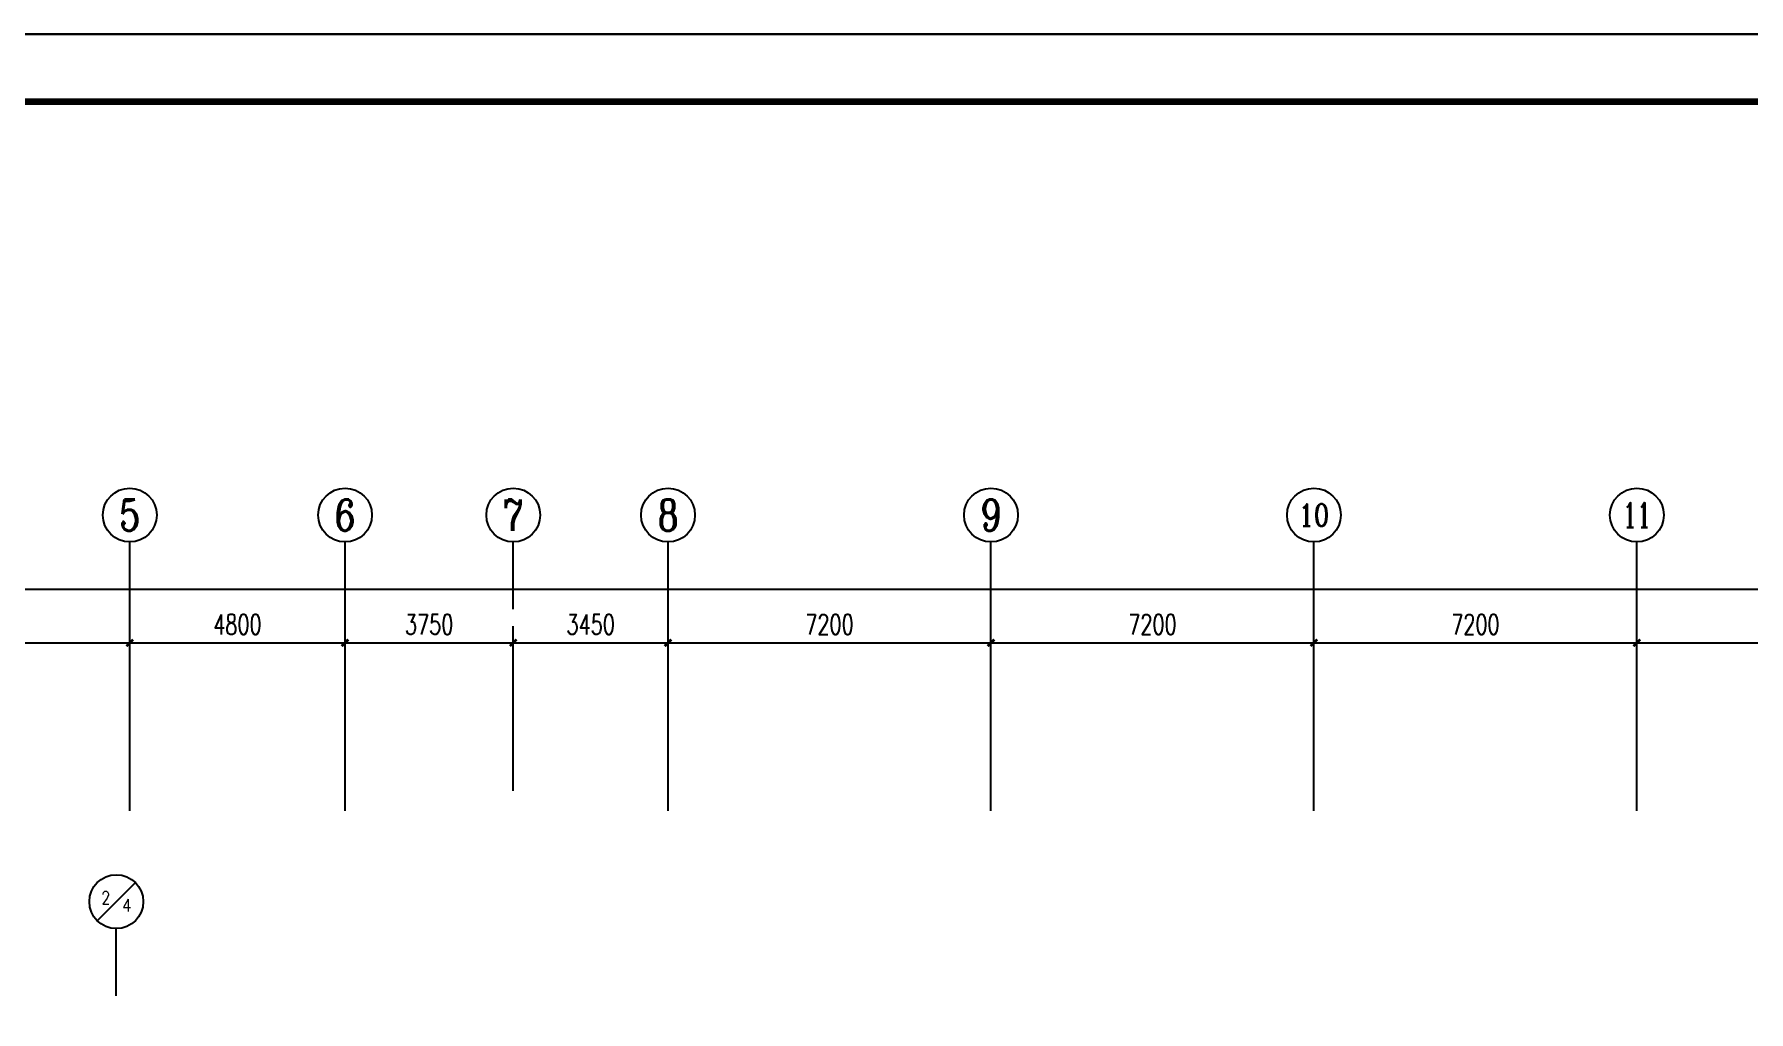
# Model space of a CAD drawing. Extents: x 1398449 to 2142961, y 256969 to 1032940.
# Drawn here: x 1548363 to 1586584, y 461559 to 483357 of the extents above; entities that cross this region are included whole.
import ezdxf
from ezdxf.enums import TextEntityAlignment as Align

# ---------------------------------------------------------------- set-up
doc = ezdxf.new("R2010")
doc.units = 0
doc.header["$LTSCALE"] = 1500
doc.header["$PDSIZE"] = 50
for name, color, linetype in [('1-建筑底图', 8, 'Continuous'), ('AXIS_TEXT', 7, 'Continuous'), ('BTTK', 7, 'Continuous'), ('PUB_TITLE', 4, 'Continuous'), ('党校-主楼（一期）参照$0$PUB_TITLE', 7, 'Continuous')]:
    doc.layers.add(name, color=color, linetype=linetype)
doc.layers.add('yichutu', color=7, linetype='Continuous', true_color=0xffffff, plot=False)
doc.styles.add('_TCH_AXIS', font='COMPLEX', dxfattribs={"bigfont": 'GBCBIG'})
doc.styles.add('_TCH_DIM_T3', font='SIMPLEX', dxfattribs={"width": 0.705882, "bigfont": 'GBCBIG'})
doc.styles.add('COMPLEX', font='COMPLEX')
doc.styles.add('HZ(TK)', font='geniso.shx', dxfattribs={"width": 0.9, "bigfont": 'hztxt.shx'})
doc.styles.get("Standard").update_dxf_attribs({"font": 'gbeitc.shx', "bigfont": 'gbcbig.shx'})
doc.linetypes.add('JIEDI', pattern='A,1.25,-0.25,0.25,-0.25,0.625,["/",Standard,S=0.6,R=0,X=0,Y=-0.3],0.625,-0.25,0.25,-0.25', length=4)
doc.dimstyles.new('_TCH_ARCH&&150', dxfattribs={"dimtxt": 446.25, "dimasz": 150, "dimexe": 375, "dimexo": 450, "dimgap": 189.375, "dimtad": 1, "dimdec": 0, "dimzin": 0, "dimdsep": 46, "dimtxsty": '_TCH_DIM_T3', "dimblk": 'ARCHTICK', "dimcen": 0.09, "dimclrt": 7, "dimazin": 2, "dimtfac": 1, "dimtdec": 0, "dimtix": 1, "dimtmove": 2, "dimatfit": 3, "dimfxl": 1, "dimtolj": 1, "dimtzin": 0, "dimarcsym": 0})

# ---------------------------------------------------------------- blocks, each defined once
blk = doc.blocks.new('_AXISO')
blk.add_circle((0, 0), 0.5)
at = {"layer": 'AXIS_TEXT', "style": 'COMPLEX', "width": 1.041667}
blk.add_attdef('A', text='', height=0.56, dxfattribs=at).set_placement((-0.25, -0.28), (0.25, -0.28), align=Align.FIT)
blk = doc.blocks.new('_ArchTick')
at = {"color": 0, "linetype": 'ByBlock', "const_width": 0.4}
blk.add_lwpolyline([(-0.5, -0.5), (0.5, 0.5)], dxfattribs=at)
blk = doc.blocks.new('*D453')
at = {"layer": '1-建筑底图', "color": 0, "lineweight": -2, "transparency": 16777216}
for p, q in [((25200, 43881), (25200, 47556)), ((33400, 43881), (33400, 47556)), ((25200, 47181), (33400, 47181))]:
    blk.add_line(p, q, dxfattribs=at)
at = {"layer": 'Defpoints', "color": 0}
for p in [(33400, 47181), (25200, 43431), (33400, 43431)]:
    blk.add_point(p, dxfattribs=at)
at = {"layer": '1-建筑底图', "color": 0, "lineweight": -2, "transparency": 16777216, "xscale": 150, "yscale": 150, "zscale": 150, "rotation": 180}
blk.add_blockref('_ArchTick', (25200, 47181), dxfattribs=at)
at = {"layer": '1-建筑底图', "color": 0, "lineweight": -2, "transparency": 16777216, "xscale": 150, "yscale": 150, "zscale": 150}
blk.add_blockref('_ArchTick', (33400, 47181), dxfattribs=at)
at = {"layer": '1-建筑底图', "color": 7, "transparency": 16777216, "insert": (29300, 47593), "char_height": 446.2, "attachment_point": 5, "style": '_TCH_DIM_T3'}
blk.add_mtext('\\A1;8200', dxfattribs=at)
blk = doc.blocks.new('*D454')
at = {"layer": '1-建筑底图', "color": 0, "lineweight": -2, "transparency": 16777216}
for p, q in [((33400, 43881), (33400, 47556)), ((38200, 43881), (38200, 47556)), ((33400, 47181), (38200, 47181))]:
    blk.add_line(p, q, dxfattribs=at)
at = {"layer": 'Defpoints', "color": 0}
for p in [(38200, 47181), (33400, 43431), (38200, 43431)]:
    blk.add_point(p, dxfattribs=at)
at = {"layer": '1-建筑底图', "color": 0, "lineweight": -2, "transparency": 16777216, "xscale": 150, "yscale": 150, "zscale": 150, "rotation": 180}
blk.add_blockref('_ArchTick', (33400, 47181), dxfattribs=at)
at = {"layer": '1-建筑底图', "color": 0, "lineweight": -2, "transparency": 16777216, "xscale": 150, "yscale": 150, "zscale": 150}
blk.add_blockref('_ArchTick', (38200, 47181), dxfattribs=at)
at = {"layer": '1-建筑底图', "color": 7, "transparency": 16777216, "insert": (35800, 47593), "char_height": 446.2, "attachment_point": 5, "style": '_TCH_DIM_T3'}
blk.add_mtext('\\A1;4800', dxfattribs=at)
blk = doc.blocks.new('*D455')
at = {"layer": '1-建筑底图', "color": 0, "lineweight": -2, "transparency": 16777216}
for p, q in [((38200, 43881), (38200, 47556)), ((41950, 43881), (41950, 47556)), ((38200, 47181), (41950, 47181))]:
    blk.add_line(p, q, dxfattribs=at)
at = {"layer": 'Defpoints', "color": 0}
for p in [(41950, 47181), (38200, 43431), (41950, 43431)]:
    blk.add_point(p, dxfattribs=at)
at = {"layer": '1-建筑底图', "color": 0, "lineweight": -2, "transparency": 16777216, "xscale": 150, "yscale": 150, "zscale": 150, "rotation": 180}
blk.add_blockref('_ArchTick', (38200, 47181), dxfattribs=at)
at = {"layer": '1-建筑底图', "color": 0, "lineweight": -2, "transparency": 16777216, "xscale": 150, "yscale": 150, "zscale": 150}
blk.add_blockref('_ArchTick', (41950, 47181), dxfattribs=at)
at = {"layer": '1-建筑底图', "color": 7, "transparency": 16777216, "insert": (40075, 47593), "char_height": 446.2, "attachment_point": 5, "style": '_TCH_DIM_T3'}
blk.add_mtext('\\A1;3750', dxfattribs=at)
blk = doc.blocks.new('*D456')
at = {"layer": '1-建筑底图', "color": 0, "lineweight": -2, "transparency": 16777216}
for p, q in [((41950, 43881), (41950, 47556)), ((45400, 43881), (45400, 47556)), ((41950, 47181), (45400, 47181))]:
    blk.add_line(p, q, dxfattribs=at)
at = {"layer": 'Defpoints', "color": 0}
for p in [(45400, 47181), (41950, 43431), (45400, 43431)]:
    blk.add_point(p, dxfattribs=at)
at = {"layer": '1-建筑底图', "color": 0, "lineweight": -2, "transparency": 16777216, "xscale": 150, "yscale": 150, "zscale": 150, "rotation": 180}
blk.add_blockref('_ArchTick', (41950, 47181), dxfattribs=at)
at = {"layer": '1-建筑底图', "color": 0, "lineweight": -2, "transparency": 16777216, "xscale": 150, "yscale": 150, "zscale": 150}
blk.add_blockref('_ArchTick', (45400, 47181), dxfattribs=at)
at = {"layer": '1-建筑底图', "color": 7, "transparency": 16777216, "insert": (43675, 47593), "char_height": 446.2, "attachment_point": 5, "style": '_TCH_DIM_T3'}
blk.add_mtext('\\A1;3450', dxfattribs=at)
blk = doc.blocks.new('*D457')
at = {"layer": '1-建筑底图', "color": 0, "lineweight": -2, "transparency": 16777216}
for p, q in [((45400, 43881), (45400, 47556)), ((52600, 43881), (52600, 47556)), ((45400, 47181), (52600, 47181))]:
    blk.add_line(p, q, dxfattribs=at)
at = {"layer": 'Defpoints', "color": 0}
for p in [(52600, 47181), (45400, 43431), (52600, 43431)]:
    blk.add_point(p, dxfattribs=at)
at = {"layer": '1-建筑底图', "color": 0, "lineweight": -2, "transparency": 16777216, "xscale": 150, "yscale": 150, "zscale": 150, "rotation": 180}
blk.add_blockref('_ArchTick', (45400, 47181), dxfattribs=at)
at = {"layer": '1-建筑底图', "color": 0, "lineweight": -2, "transparency": 16777216, "xscale": 150, "yscale": 150, "zscale": 150}
blk.add_blockref('_ArchTick', (52600, 47181), dxfattribs=at)
at = {"layer": '1-建筑底图', "color": 7, "transparency": 16777216, "insert": (49000, 47593), "char_height": 446.2, "attachment_point": 5, "style": '_TCH_DIM_T3'}
blk.add_mtext('\\A1;7200', dxfattribs=at)
blk = doc.blocks.new('*D458')
at = {"layer": '1-建筑底图', "color": 0, "lineweight": -2, "transparency": 16777216}
for p, q in [((52600, 43881), (52600, 47556)), ((59800, 43881), (59800, 47556)), ((52600, 47181), (59800, 47181))]:
    blk.add_line(p, q, dxfattribs=at)
at = {"layer": 'Defpoints', "color": 0}
for p in [(59800, 47181), (52600, 43431), (59800, 43431)]:
    blk.add_point(p, dxfattribs=at)
at = {"layer": '1-建筑底图', "color": 0, "lineweight": -2, "transparency": 16777216, "xscale": 150, "yscale": 150, "zscale": 150, "rotation": 180}
blk.add_blockref('_ArchTick', (52600, 47181), dxfattribs=at)
at = {"layer": '1-建筑底图', "color": 0, "lineweight": -2, "transparency": 16777216, "xscale": 150, "yscale": 150, "zscale": 150}
blk.add_blockref('_ArchTick', (59800, 47181), dxfattribs=at)
at = {"layer": '1-建筑底图', "color": 7, "transparency": 16777216, "insert": (56200, 47593), "char_height": 446.2, "attachment_point": 5, "style": '_TCH_DIM_T3'}
blk.add_mtext('\\A1;7200', dxfattribs=at)
blk = doc.blocks.new('*D459')
at = {"layer": '1-建筑底图', "color": 0, "lineweight": -2, "transparency": 16777216}
for p, q in [((59800, 43881), (59800, 47556)), ((67000, 43881), (67000, 47556)), ((59800, 47181), (67000, 47181))]:
    blk.add_line(p, q, dxfattribs=at)
at = {"layer": 'Defpoints', "color": 0}
for p in [(67000, 47181), (59800, 43431), (67000, 43431)]:
    blk.add_point(p, dxfattribs=at)
at = {"layer": '1-建筑底图', "color": 0, "lineweight": -2, "transparency": 16777216, "xscale": 150, "yscale": 150, "zscale": 150, "rotation": 180}
blk.add_blockref('_ArchTick', (59800, 47181), dxfattribs=at)
at = {"layer": '1-建筑底图', "color": 0, "lineweight": -2, "transparency": 16777216, "xscale": 150, "yscale": 150, "zscale": 150}
blk.add_blockref('_ArchTick', (67000, 47181), dxfattribs=at)
at = {"layer": '1-建筑底图', "color": 7, "transparency": 16777216, "insert": (63400, 47593), "char_height": 446.2, "attachment_point": 5, "style": '_TCH_DIM_T3'}
blk.add_mtext('\\A1;7200', dxfattribs=at)
blk = doc.blocks.new('*D460')
at = {"layer": '1-建筑底图', "color": 0, "lineweight": -2, "transparency": 16777216}
for p, q in [((67000, 43881), (67000, 47556)), ((76000, 43881), (76000, 47556)), ((67000, 47181), (76000, 47181))]:
    blk.add_line(p, q, dxfattribs=at)
at = {"layer": 'Defpoints', "color": 0}
for p in [(76000, 47181), (67000, 43431), (76000, 43431)]:
    blk.add_point(p, dxfattribs=at)
at = {"layer": '1-建筑底图', "color": 0, "lineweight": -2, "transparency": 16777216, "xscale": 150, "yscale": 150, "zscale": 150, "rotation": 180}
blk.add_blockref('_ArchTick', (67000, 47181), dxfattribs=at)
at = {"layer": '1-建筑底图', "color": 0, "lineweight": -2, "transparency": 16777216, "xscale": 150, "yscale": 150, "zscale": 150}
blk.add_blockref('_ArchTick', (76000, 47181), dxfattribs=at)
at = {"layer": '1-建筑底图', "color": 7, "transparency": 16777216, "insert": (71500, 47593), "char_height": 446.2, "attachment_point": 5, "style": '_TCH_DIM_T3'}
blk.add_mtext('\\A1;9000', dxfattribs=at)
blk = doc.blocks.new('*D472')
at = {"layer": '1-建筑底图', "color": 0, "lineweight": -2, "transparency": 16777216}
for p, q in [((1900, 43881), (1900, 48756)), ((141100, 43881), (141100, 48756)), ((1900, 48381), (141100, 48381))]:
    blk.add_line(p, q, dxfattribs=at)
at = {"layer": 'Defpoints', "color": 0}
for p in [(141100, 48381), (1900, 43431), (141100, 43431)]:
    blk.add_point(p, dxfattribs=at)
at = {"layer": '1-建筑底图', "color": 0, "lineweight": -2, "transparency": 16777216, "xscale": 150, "yscale": 150, "zscale": 150, "rotation": 180}
blk.add_blockref('_ArchTick', (1900, 48381), dxfattribs=at)
at = {"layer": '1-建筑底图', "color": 0, "lineweight": -2, "transparency": 16777216, "xscale": 150, "yscale": 150, "zscale": 150}
blk.add_blockref('_ArchTick', (141100, 48381), dxfattribs=at)
at = {"layer": '1-建筑底图', "color": 7, "transparency": 16777216, "insert": (71500, 48793), "char_height": 446.2, "attachment_point": 5, "style": '_TCH_DIM_T3'}
blk.add_mtext('\\A1;139200', dxfattribs=at)
blk = doc.blocks.new('vhtemplate_2020年新竖式图框_A1_1_2', base_point=(-420.5, 0))
at = {"layer": 'PUB_TITLE', "color": 7}
blk.add_lwpolyline([(-420.5, 594), (841, 594), (841, 0), (-420.5, 0)], close=True, dxfattribs=at)
at = {"layer": 'PUB_TITLE', "const_width": 1}
blk.add_lwpolyline([(-395.5, 10), (831, 10), (831, 584), (-395.5, 584)], close=True, dxfattribs=at)
at = {"layer": 'BTTK', "color": 4, "style": 'HZ(TK)', "width": 0.9}
for tag, p in [('合作单位', (796, 511.5)), ('建设单位', (796, 209.5)), ('工程名称', (796, 176.5)), ('子项名称', (806, 160)), ('图纸名称', (796, 141))]:
    blk.add_attdef(tag, text='', height=3.5, dxfattribs=at).set_placement(p, align=Align.MIDDLE_CENTER)
for tag, p in [('注册证书号', (808.5, 309.01)), ('注册印章号', (808.5, 301.01)), ('设计号', (806, 193)), ('图别', (789.75, 34)), ('图号', (822.25, 34)), ('版本号', (789.75, 26)), ('日期', (822.25, 26))]:
    blk.add_attdef(tag, text='', height=3.5, dxfattribs=at).set_placement(p, align=Align.MIDDLE)
blk = doc.blocks.new('yct-1261-594-189225-89100-150-1004.0')
at = {"layer": 'yichutu', "color": 7, "true_color": 0xffffff}
blk.add_lwpolyline([(0, 0), (0, 89100), (189225, 89100), (189225, 0)], close=True, dxfattribs=at)
blk = doc.blocks.new('1-四层建筑底图')
at = {"layer": '1-建筑底图'}
for p, q in [((33400, 43430.7), (33400, 49430.7)), ((38200, 43430.7), (38200, 49430.7)), ((41950, 47930.7), (41950, 49430.7)), ((45400, 43430.7), (45400, 49430.7)), ((52600, 43430.7), (52600, 49430.7)), ((59800, 43430.7), (59800, 49430.7)), ((67000, 43430.7), (67000, 49430.7)), ((32675.7, 40984.7), (33524.3, 41833.3)), ((33100, 39309), (33100, 40809))]:
    blk.add_line(p, q, dxfattribs=at)
blk.add_circle((33100, 41409), 600, dxfattribs=at)
ref = blk.add_blockref('_AXISO', (33400, 50030.7), dxfattribs=dict(at, xscale=1200, yscale=1200, zscale=1200))
ref.add_attrib('A', '5', dxfattribs={"layer": 'AXIS_TEXT', "height": 698.9, "style": '_TCH_AXIS'}).set_placement((33167, 49681.2), (33633, 49681.2), align=Align.FIT)
ref = blk.add_blockref('_AXISO', (38200, 50030.7), dxfattribs=dict(at, xscale=1200, yscale=1200, zscale=1200))
ref.add_attrib('A', '6', dxfattribs={"layer": 'AXIS_TEXT', "height": 698.9, "style": '_TCH_AXIS'}).set_placement((37967, 49681.2), (38433, 49681.2), align=Align.FIT)
ref = blk.add_blockref('_AXISO', (41950, 50030.7), dxfattribs=dict(at, xscale=1200, yscale=1200, zscale=1200))
ref.add_attrib('A', '7', dxfattribs={"layer": 'AXIS_TEXT', "height": 698.9, "style": '_TCH_AXIS'}).set_placement((41717, 49681.2), (42183, 49681.2), align=Align.FIT)
ref = blk.add_blockref('_AXISO', (45400, 50030.7), dxfattribs=dict(at, xscale=1200, yscale=1200, zscale=1200))
ref.add_attrib('A', '8', dxfattribs={"layer": 'AXIS_TEXT', "height": 698.9, "style": '_TCH_AXIS'}).set_placement((45167, 49681.2), (45633, 49681.2), align=Align.FIT)
ref = blk.add_blockref('_AXISO', (52600, 50030.7), dxfattribs=dict(at, xscale=1200, yscale=1200, zscale=1200))
ref.add_attrib('A', '9', dxfattribs={"layer": 'AXIS_TEXT', "height": 698.9, "style": '_TCH_AXIS'}).set_placement((52367, 49681.2), (52833, 49681.2), align=Align.FIT)
ref = blk.add_blockref('_AXISO', (59800, 50030.7), dxfattribs=dict(at, xscale=1200, yscale=1200, zscale=1200))
ref.add_attrib('A', '10', dxfattribs={"layer": 'AXIS_TEXT', "height": 492.67, "style": '_TCH_AXIS'}).set_placement((59459.8, 49784.3), (60140.2, 49784.3), align=Align.FIT)
ref = blk.add_blockref('_AXISO', (67000, 50030.7), dxfattribs=dict(at, xscale=1200, yscale=1200, zscale=1200))
ref.add_attrib('A', '11', dxfattribs={"layer": 'AXIS_TEXT', "height": 553.14, "style": '_TCH_AXIS'}).set_placement((66683.9, 49754.1), (67316.1, 49754.1), align=Align.FIT)
at = {"layer": '1-建筑底图', "color": 7, "style": '_TCH_AXIS'}
for s, height, p, p2 in [('2', 287.7, (32769.3, 41351.5), (32961.1, 41351.5)), ('4', 273.4, (33232, 41190.3), (33440.3, 41190.3))]:
    blk.add_text(s, height=height, dxfattribs=at).set_placement(p, p2, align=Align.FIT)
at = {"layer": '1-建筑底图'}
for p1, p2, distance, picture, middle in [((1900, 43430.7), (141100, 43430.7), 4950, '*D472', (71500, 48793.2)), ((25200, 43430.7), (33400, 43430.7), 3750, '*D453', (29300, 47593.2)), ((33400, 43430.7), (38200, 43430.7), 3750, '*D454', (35800, 47593.2)), ((38200, 43430.7), (41950, 43430.7), 3750, '*D455', (40075, 47593.2)), ((41950, 43430.7), (45400, 43430.7), 3750, '*D456', (43675, 47593.2)), ((45400, 43430.7), (52600, 43430.7), 3750, '*D457', (49000, 47593.2)), ((52600, 43430.7), (59800, 43430.7), 3750, '*D458', (56200, 47593.2)), ((59800, 43430.7), (67000, 43430.7), 3750, '*D459', (63400, 47593.2)), ((67000, 43430.7), (76000, 43430.7), 3750, '*D460', (71500, 47593.2))]:
    dim = blk.add_aligned_dim(p1=p1, p2=p2, distance=distance, dimstyle='_TCH_ARCH&&150', dxfattribs=at)
    dim.commit()
    dim.dimension.update_dxf_attribs({"geometry": picture, "text_midpoint": middle})

msp = doc.modelspace()

# ---------------------------------------------------------------- linework, layer by layer
at = {"layer": '党校-主楼（一期）参照$0$PUB_TITLE'}
msp.add_lwpolyline([(1498789.3, 394256.9), (1687939.3, 394256.9), (1687939.3, 483356.9), (1498789.3, 483356.9)], close=True, dxfattribs=at)
at = {"layer": '党校-主楼（一期）参照$0$PUB_TITLE', "const_width": 150}
msp.add_lwpolyline([(1502539.3, 395756.9), (1686439.3, 395756.9), (1686439.3, 481856.9), (1502539.3, 481856.9)], close=True, dxfattribs=at)

# ---------------------------------------------------------------- block references
at = {"xscale": 150, "yscale": 150, "zscale": 150}
msp.add_blockref('vhtemplate_2020年新竖式图框_A1_1_2', (1498714.3, 394256.9), dxfattribs=at)
at = {"layer": '1-建筑底图', "linetype": 'JIEDI'}
msp.add_blockref('1-四层建筑底图', (1517091, 422605), dxfattribs=at)
at = {"layer": 'yichutu'}
msp.add_blockref('yct-1261-594-189225-89100-150-1004.0', (1498714.3, 394256.9), dxfattribs=at)

doc.saveas('drawing.dxf')
